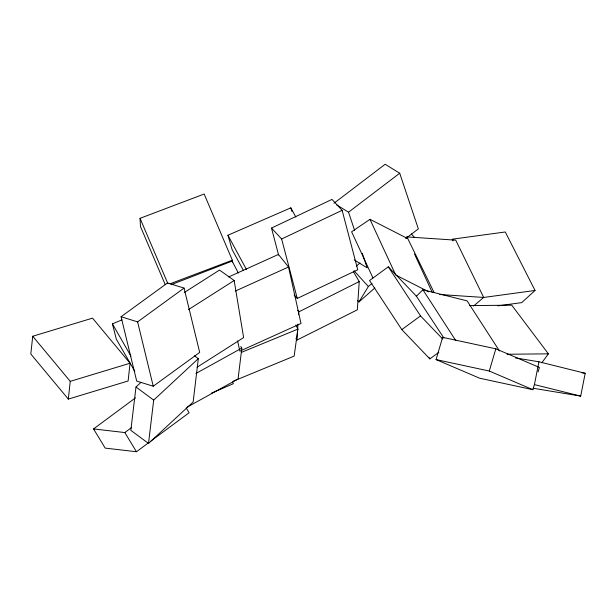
<?xml version="1.0" encoding="UTF-8"?>
<svg xmlns="http://www.w3.org/2000/svg" width="616" height="616" viewBox="0 0 616 616"><rect width="100%" height="100%" fill="white"/><g stroke="black" fill="none" stroke-linecap="round" stroke-linejoin="round"><path stroke-width="0.92" d="M353.384 271.633L359.228 281.581L357.349 309.81L296.889 340.117L297.952 324.124M298.575 314.714L298.768 311.889L297.79 310.233M32.733 336.251L30.8 354L68.314 399.099L128.12 380.981L130.053 363.232L92.539 318.133L32.733 336.251L70.247 381.35L68.314 399.099M140.879 382.482L135.997 387.017L130.831 430.353L148.518 443.443L193.155 401.986L198.321 358.651L194.479 355.802M148.518 443.443L153.684 400.107L198.321 358.651M240.756 346.492L241.834 348.086L238.069 378.994L187.164 407.137M295.896 324.948L297.913 329.106L294.148 356.11L233.272 381.189M538.931 361.792L534.426 384.607L580.696 396.103L585.2 373.281L538.931 361.792L515.592 357.935M534.449 384.353L532.886 389.689L479.664 378.224L436.074 359.582L442.604 337.345L495.826 348.81L539.408 367.452L538.107 371.902M532.886 389.689L489.297 371.048L495.826 348.81M357.696 300.57L358.943 301.94L368.353 286.532L371.964 283.368M541.772 362.847L548.394 353.838L511.757 305.19L469.461 305.613M416.208 296.435L422.899 289.759L467.09 300.87L499.468 350.951M453.037 240.91L452.175 239.208L505.282 231.978L535.05 290.467L521.69 302.618L497.982 305.852M356.356 266.166L359.96 263.001M358.943 301.94L374.813 287.995M405.505 238.146L406.96 236.914L455.74 240.155L483.675 297.436L473.535 306.067M333.98 203.234L385.169 164.264L399.707 173.227L418.349 228.898L406.129 238.207M336.405 204.728L348.525 212.197L399.707 173.227M148.672 442.696L136.459 451.736L105.182 448.109L93.555 428.928L135.52 397.859M93.555 428.928L124.832 432.563L131.701 427.473M150.959 441.002L189.112 412.758L186.209 407.961M443.897 338.053L416.331 296.088L388.288 266.82L369.569 280.526L401.809 329.614L429.86 358.882L438.838 352.306M401.809 329.614L420.528 315.908L442.704 339.046M121.067 316.747L167.514 282.952L184.053 288.088L199.692 352.429L153.245 386.224L136.706 381.088L121.067 316.747L137.607 321.883L184.053 288.088M407.245 238.346L369.985 219.335L351.62 231.809L372.934 277.901M184.23 292.546L219.519 270.07L234.172 280.511L243.62 337.583L197.097 367.221M188.45 309.632L234.172 280.511M195.934 373.465L241.834 348.086M298.768 311.889L359.228 281.581M278.586 255.001L271.502 228.066L331.993 199.407L342.126 210.333L357.757 269.77L297.266 298.429L294.101 295.018M271.502 228.066L281.635 238.985L342.126 210.333M228.644 276.961L278.424 254.446L288.534 266.998L300.985 323.508L239.855 351.151L237.607 340.964M235.258 291.091L288.534 266.998M243.451 270.516L232.07 249.48L227.928 235.235L290.852 207.838L295.857 217.094M211.35 393.208L233.302 383.706L232.617 381.935M134.812 371.332L116.324 339.162L112.42 323.893L122.037 319.827M241.449 352.367L297.913 329.106M171.132 284.7L232.124 261.107L238.346 273.042M165.273 284.731L140.463 226.503L140.04 218.326L204.15 194.032L232.34 260.198L232.432 262.016M170.016 283.822L232.34 260.198M70.247 381.35L130.053 363.232M482.89 297.567L535.05 290.467M507.053 354.254L548.394 353.838M439.678 294.517L483.675 297.436M581.466 372.665L585.2 373.281M533.086 388.242L580.696 396.103M436.074 359.582L489.297 371.048M428.751 291.853L395.718 274.998L369.985 219.335M354.239 259.906L367.167 267.875L362.277 253.268M135.997 387.017L153.684 400.107M411.349 233.911L414.468 237.352M353.992 270.709L368.353 286.532M388.288 266.82L420.528 315.908M428.813 357.303L429.86 358.882M422.899 289.759L455.802 340.648M124.832 432.563L136.459 451.736M295.919 338.461L296.889 340.117M112.42 323.893L130.908 356.063M227.928 235.235L246.585 269.746M406.96 236.914L434.064 292.485M414.483 254L432.178 292.269M140.04 218.326L167.86 283.614M348.525 212.197L354.631 230.453M290.852 207.838L291.884 211.396M281.635 238.985L297.266 298.429M137.607 321.883L153.245 386.224"/></g></svg>
